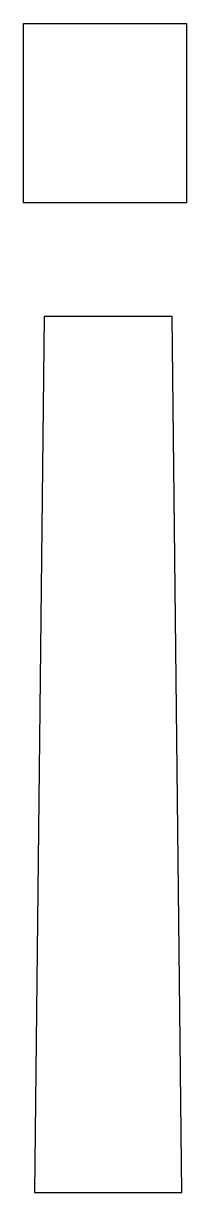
# Model space of a CAD drawing. Extents: x 1.3 to 2.7, y -3.1 to 7.1.
import ezdxf

# ---------------------------------------------------------------- set-up
doc = ezdxf.new("R2010")
doc.units = 0
doc.layers.get('0').update_dxf_attribs({"linetype": 'CONTINUOUS'})

msp = doc.modelspace()

# ---------------------------------------------------------------- linework, layer by layer
at = {"color": 0}
for p, q in [((1.31944, 5.52778), (1.31944, 7.08333)), ((1.31944, 7.08333), (2.73611, 7.08333)), ((2.73611, 7.08333), (2.73611, 5.52778)), ((2.73611, 5.52778), (1.31944, 5.52778)), ((1.5, 4.54167), (1.41667, -3.05556)), ((2.61111, 4.54167), (1.5, 4.54167)), ((2.69444, -3.05556), (2.61111, 4.54167)), ((1.41667, -3.05556), (2.69444, -3.05556))]:
    msp.add_line(p, q, dxfattribs=at)

doc.saveas('drawing.dxf')
